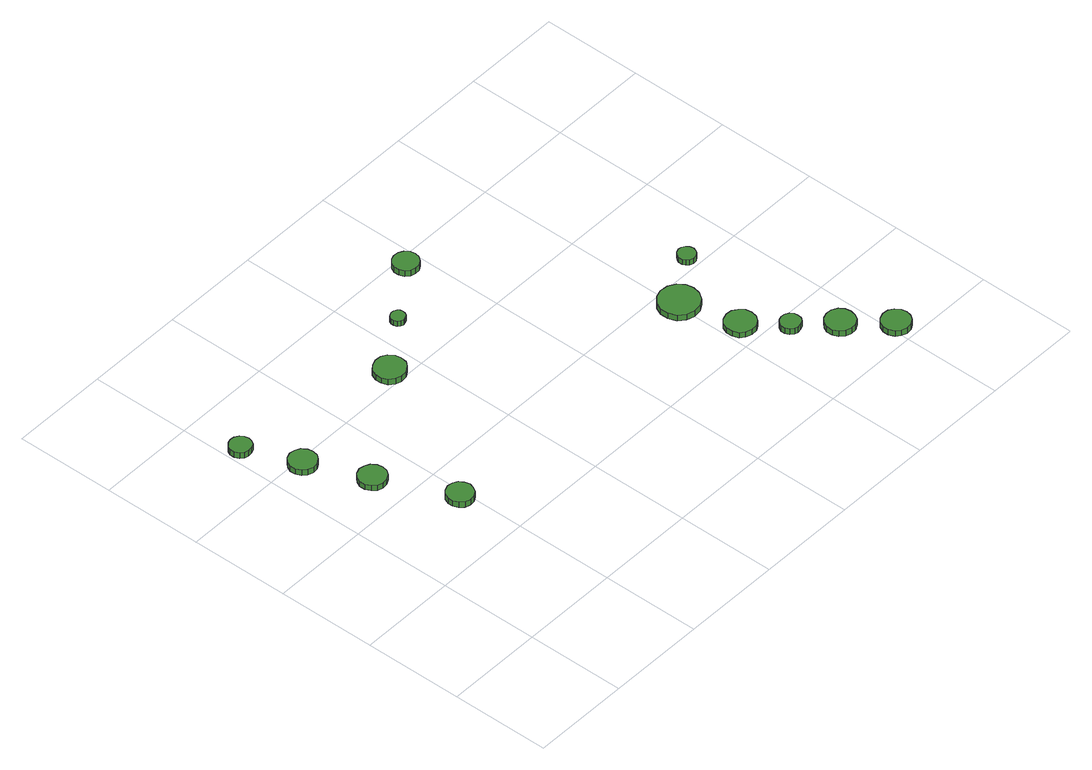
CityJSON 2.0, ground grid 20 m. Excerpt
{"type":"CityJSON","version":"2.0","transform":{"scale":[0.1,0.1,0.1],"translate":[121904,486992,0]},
"CityObjects":{
"tree1":{"type":"SolitaryVegetationObject","attributes":{"function":"something"},"geometry":[{"type":"MultiSurface","lod":"1","boundaries":[[[0,1,2,3,4,5,6,7,8,9,10,11,12,13,14]],[[15,16,17,18,19,20,21,22,23,24,25,26,27,28,29]],[[0,29,28,1]],[[1,28,27,2]],[[2,27,26,3]],[[3,26,25,4]],[[4,25,24,5]],[[5,24,23,6]],[[6,23,22,7]],[[7,22,21,8]],[[8,21,20,9]],[[9,20,19,10]],[[10,19,18,11]],[[11,18,17,12]],[[12,17,16,13]],[[13,16,15,14]],[[14,15,29,0]]]}]},
"tree2":{"type":"SolitaryVegetationObject","attributes":{"function":"something"},"geometry":[{"type":"MultiSurface","lod":"1","boundaries":[[[30,31,32,33,34,35,36,37,38,39,40,41,42,43,44]],[[45,46,47,48,49,50,51,52,53,54,55,56,57,58,59]],[[30,59,58,31]],[[31,58,57,32]],[[32,57,56,33]],[[33,56,55,34]],[[34,55,54,35]],[[35,54,53,36]],[[36,53,52,37]],[[37,52,51,38]],[[38,51,50,39]],[[39,50,49,40]],[[40,49,48,41]],[[41,48,47,42]],[[42,47,46,43]],[[43,46,45,44]],[[44,45,59,30]]]}]},
"tree3":{"type":"SolitaryVegetationObject","attributes":{"function":"something"},"geometry":[{"type":"MultiSurface","lod":"1","boundaries":[[[60,61,62,63,64,65,66,67,68,69,70,71,72,73,74]],[[75,76,77,78,79,80,81,82,83,84,85,86,87,88,89]],[[60,89,88,61]],[[61,88,87,62]],[[62,87,86,63]],[[63,86,85,64]],[[64,85,84,65]],[[65,84,83,66]],[[66,83,82,67]],[[67,82,81,68]],[[68,81,80,69]],[[69,80,79,70]],[[70,79,78,71]],[[71,78,77,72]],[[72,77,76,73]],[[73,76,75,74]],[[74,75,89,60]]]}]},
"tree4":{"type":"SolitaryVegetationObject","attributes":{"function":"something"},"geometry":[{"type":"MultiSurface","lod":"1","boundaries":[[[90,91,92,93,94,95,96,97,98,99,100,101,102,103,104]],[[105,106,107,108,109,110,111,112,113,114,115,116,117,118,119]],[[90,119,118,91]],[[91,118,117,92]],[[92,117,116,93]],[[93,116,115,94]],[[94,115,114,95]],[[95,114,113,96]],[[96,113,112,97]],[[97,112,111,98]],[[98,111,110,99]],[[99,110,109,100]],[[100,109,108,101]],[[101,108,107,102]],[[102,107,106,103]],[[103,106,105,104]],[[104,105,119,90]]]}]},
"tree5":{"type":"SolitaryVegetationObject","attributes":{"function":"something"},"geometry":[{"type":"MultiSurface","lod":"1","boundaries":[[[120,121,122,123,124,125,126,127,128,129,130,131,132,133,134]],[[135,136,137,138,139,140,141,142,143,144,145,146,147,148,149]],[[120,149,148,121]],[[121,148,147,122]],[[122,147,146,123]],[[123,146,145,124]],[[124,145,144,125]],[[125,144,143,126]],[[126,143,142,127]],[[127,142,141,128]],[[128,141,140,129]],[[129,140,139,130]],[[130,139,138,131]],[[131,138,137,132]],[[132,137,136,133]],[[133,136,135,134]],[[134,135,149,120]]]}]},
"tree6":{"type":"SolitaryVegetationObject","attributes":{"function":"something"},"geometry":[{"type":"MultiSurface","lod":"1","boundaries":[[[150,151,152,153,154,155,156,157,158,159,160,161,162,163,164]],[[165,166,167,168,169,170,171,172,173,174,175,176,177,178,179]],[[150,179,178,151]],[[151,178,177,152]],[[152,177,176,153]],[[153,176,175,154]],[[154,175,174,155]],[[155,174,173,156]],[[156,173,172,157]],[[157,172,171,158]],[[158,171,170,159]],[[159,170,169,160]],[[160,169,168,161]],[[161,168,167,162]],[[162,167,166,163]],[[163,166,165,164]],[[164,165,179,150]]]}]},
"tree7":{"type":"SolitaryVegetationObject","attributes":{"function":"something"},"geometry":[{"type":"MultiSurface","lod":"1","boundaries":[[[180,181,182,183,184,185,186,187,188,189,190,191,192,193,194]],[[195,196,197,198,199,200,201,202,203,204,205,206,207,208,209]],[[180,209,208,181]],[[181,208,207,182]],[[182,207,206,183]],[[183,206,205,184]],[[184,205,204,185]],[[185,204,203,186]],[[186,203,202,187]],[[187,202,201,188]],[[188,201,200,189]],[[189,200,199,190]],[[190,199,198,191]],[[191,198,197,192]],[[192,197,196,193]],[[193,196,195,194]],[[194,195,209,180]]]}]},
"tree8":{"type":"SolitaryVegetationObject","attributes":{"function":"something"},"geometry":[{"type":"MultiSurface","lod":"1","boundaries":[[[210,211,212,213,214,215,216,217,218,219,220,221,222,223,224]],[[225,226,227,228,229,230,231,232,233,234,235,236,237,238,239]],[[210,239,238,211]],[[211,238,237,212]],[[212,237,236,213]],[[213,236,235,214]],[[214,235,234,215]],[[215,234,233,216]],[[216,233,232,217]],[[217,232,231,218]],[[218,231,230,219]],[[219,230,229,220]],[[220,229,228,221]],[[221,228,227,222]],[[222,227,226,223]],[[223,226,225,224]],[[224,225,239,210]]]}]},
"tree9":{"type":"SolitaryVegetationObject","attributes":{"function":"something"},"geometry":[{"type":"MultiSurface","lod":"1","boundaries":[[[240,241,242,243,244,245,246,247,248,249,250,251,252,253,254]],[[255,256,257,258,259,260,261,262,263,264,265,266,267,268,269]],[[240,269,268,241]],[[241,268,267,242]],[[242,267,266,243]],[[243,266,265,244]],[[244,265,264,245]],[[245,264,263,246]],[[246,263,262,247]],[[247,262,261,248]],[[248,261,260,249]],[[249,260,259,250]],[[250,259,258,251]],[[251,258,257,252]],[[252,257,256,253]],[[253,256,255,254]],[[254,255,269,240]]]}]},
"tree10":{"type":"SolitaryVegetationObject","attributes":{"function":"something"},"geometry":[{"type":"MultiSurface","lod":"1","boundaries":[[[270,271,272,273,274,275,276,277,278,279,280,281,282,283,284]],[[285,286,287,288,289,290,291,292,293,294,295,296,297,298,299]],[[270,299,298,271]],[[271,298,297,272]],[[272,297,296,273]],[[273,296,295,274]],[[274,295,294,275]],[[275,294,293,276]],[[276,293,292,277]],[[277,292,291,278]],[[278,291,290,279]],[[279,290,289,280]],[[280,289,288,281]],[[281,288,287,282]],[[282,287,286,283]],[[283,286,285,284]],[[284,285,299,270]]]}]},
"tree11":{"type":"SolitaryVegetationObject","attributes":{"function":"something"},"geometry":[{"type":"MultiSurface","lod":"1","boundaries":[[[300,301,302,303,304,305,306,307,308,309,310,311,312,313,314]],[[315,316,317,318,319,320,321,322,323,324,325,326,327,328,329]],[[300,329,328,301]],[[301,328,327,302]],[[302,327,326,303]],[[303,326,325,304]],[[304,325,324,305]],[[305,324,323,306]],[[306,323,322,307]],[[307,322,321,308]],[[308,321,320,309]],[[309,320,319,310]],[[310,319,318,311]],[[311,318,317,312]],[[312,317,316,313]],[[313,316,315,314]],[[314,315,329,300]]]}]},
"tree12":{"type":"SolitaryVegetationObject","attributes":{"function":"something"},"geometry":[{"type":"MultiSurface","lod":"1","boundaries":[[[330,331,332,333,334,335,336,337,338,339,340,341,342,343,344]],[[345,346,347,348,349,350,351,352,353,354,355,356,357,358,359]],[[330,359,358,331]],[[331,358,357,332]],[[332,357,356,333]],[[333,356,355,334]],[[334,355,354,335]],[[335,354,353,336]],[[336,353,352,337]],[[337,352,351,338]],[[338,351,350,339]],[[339,350,349,340]],[[340,349,348,341]],[[341,348,347,342]],[[342,347,346,343]],[[343,346,345,344]],[[344,345,359,330]]]}]},
"tree13":{"type":"SolitaryVegetationObject","attributes":{"function":"something"},"geometry":[{"type":"MultiSurface","lod":"1","boundaries":[[[360,361,362,363,364,365,366,367,368,369,370,371,372,373,374]],[[375,376,377,378,379,380,381,382,383,384,385,386,387,388,389]],[[360,389,388,361]],[[361,388,387,362]],[[362,387,386,363]],[[363,386,385,364]],[[364,385,384,365]],[[365,384,383,366]],[[366,383,382,367]],[[367,382,381,368]],[[368,381,380,369]],[[369,380,379,370]],[[370,379,378,371]],[[371,378,377,372]],[[372,377,376,373]],[[373,376,375,374]],[[374,375,389,360]]]}]}
},
"vertices":[
[45,690,20],[43,699,20],[38,706,20],[30,711,20],[21,712,20],[13,709,20],[6,703,20],[2,695,20],[2,686,20],[6,677,20],[13,671,20],[21,669,20],[30,670,20],[38,674,20],[43,681,20],[43,681,7],[38,674,7],[30,670,7],[21,669,7],[13,671,7],[6,677,7],[2,686,7],[2,695,7],[6,703,7],[13,709,7],[21,712,7],[30,711,7],[38,706,7],[43,699,7],[45,690,7],
[96,586,16],[94,597,16],[87,607,16],[77,612,16],[66,614,16],[55,610,16],[47,602,16],[42,592,16],[42,581,16],[47,570,16],[55,563,16],[66,559,16],[77,560,16],[87,566,16],[94,575,16],[94,575,3],[87,566,3],[77,560,3],[66,559,3],[55,563,3],[47,570,3],[42,581,3],[42,592,3],[47,602,3],[55,610,3],[66,614,3],[77,612,3],[87,607,3],[94,597,3],[96,586,3],
[147,470,14],[145,481,14],[138,491,14],[128,496,14],[117,498,14],[106,494,14],[98,486,14],[93,476,14],[93,465,14],[98,454,14],[106,446,14],[117,443,14],[128,444,14],[138,450,14],[145,459,14],[145,459,2],[138,450,2],[128,444,2],[117,443,2],[106,446,2],[98,454,2],[93,465,2],[93,476,2],[98,486,2],[106,494,2],[117,498,2],[128,496,2],[138,491,2],[145,481,2],[147,470,2],
[213,326,15],[210,337,15],[204,346,15],[195,351,15],[184,353,15],[173,349,15],[165,342,15],[161,332,15],[161,321,15],[165,311,15],[173,303,15],[184,300,15],[195,301,15],[204,307,15],[210,316,15],[210,316,2],[204,307,2],[195,301,2],[184,300,2],[173,303,2],[165,311,2],[161,321,2],[161,332,2],[165,342,2],[173,349,2],[184,353,2],[195,351,2],[204,346,2],[210,337,2],[213,326,2],
[375,625,17],[373,637,17],[365,648,17],[354,654,17],[341,655,17],[329,651,17],[319,643,17],[314,631,17],[314,618,17],[319,606,17],[329,598,17],[341,594,17],[354,595,17],[365,602,17],[373,612,17],[373,612,4],[365,602,4],[354,595,4],[341,594,4],[329,598,4],[319,606,4],[314,618,4],[314,631,4],[319,643,4],[329,651,4],[341,655,4],[354,654,4],[365,648,4],[373,637,4],[375,625,4],
[468,701,15],[467,707,15],[464,711,15],[458,714,15],[452,715,15],[447,713,15],[442,709,15],[440,704,15],[440,698,15],[442,692,15],[447,688,15],[452,686,15],[458,687,15],[464,690,15],[467,695,15],[467,695,3],[464,690,3],[458,687,3],[452,686,3],[447,688,3],[442,692,3],[440,698,3],[440,704,3],[442,709,3],[447,713,3],[452,715,3],[458,714,3],[464,711,3],[467,707,3],[468,701,3],
[593,781,15],[591,791,15],[584,800,15],[575,805,15],[565,806,15],[555,803,15],[547,796,15],[543,786,15],[543,776,15],[547,766,15],[555,759,15],[565,756,15],[575,757,15],[584,762,15],[591,771,15],[591,771,2],[584,762,2],[575,757,2],[565,756,2],[555,759,2],[547,766,2],[543,776,2],[543,786,2],[547,796,2],[555,803,2],[565,806,2],[575,805,2],[584,800,2],[591,791,2],[593,781,2],
[864,242,14],[862,254,14],[854,264,14],[844,271,14],[831,272,14],[819,268,14],[810,260,14],[805,248,14],[805,236,14],[810,224,14],[819,216,14],[831,212,14],[844,213,14],[854,219,14],[862,230,14],[862,230,2],[854,219,2],[844,213,2],[831,212,2],[819,216,2],[810,224,2],[805,236,2],[805,248,2],[810,260,2],[819,268,2],[831,272,2],[844,271,2],[854,264,2],[862,254,2],[864,242,2],
[844,358,15],[841,374,15],[831,387,15],[817,395,15],[800,397,15],[785,392,15],[772,381,15],[766,366,15],[766,350,15],[772,334,15],[785,323,15],[800,318,15],[817,320,15],[831,328,15],[841,342,15],[841,342,2],[831,328,2],[817,320,2],[800,318,2],[785,323,2],[772,334,2],[766,350,2],[766,366,2],[772,381,2],[785,392,2],[800,397,2],[817,395,2],[831,387,2],[841,374,2],[844,358,2],
[911,176,14],[910,184,14],[905,191,14],[897,195,14],[889,196,14],[881,193,14],[875,188,14],[871,180,14],[871,172,14],[875,164,14],[881,158,14],[889,156,14],[897,157,14],[905,161,14],[910,168,14],[910,168,1],[905,161,1],[897,157,1],[889,156,1],[881,158,1],[875,164,1],[871,172,1],[871,180,1],[875,188,1],[881,193,1],[889,196,1],[897,195,1],[905,191,1],[910,184,1],[911,176,1],
[978,112,15],[976,124,15],[969,134,15],[958,140,15],[946,141,15],[935,137,15],[926,129,15],[921,118,15],[921,106,15],[926,95,15],[935,87,15],[946,83,15],[958,84,15],[969,90,15],[976,100,15],[976,100,2],[969,90,2],[958,84,2],[946,83,2],[935,87,2],[926,95,2],[921,106,2],[921,118,2],[926,129,2],[935,137,2],[946,141,2],[958,140,2],[969,134,2],[976,124,2],[978,112,2],
[1039,37,17],[1037,48,17],[1030,58,17],[1020,64,17],[1008,65,17],[997,61,17],[989,54,17],[984,43,17],[984,31,17],[989,20,17],[997,13,17],[1008,9,17],[1020,10,17],[1030,16,17],[1037,26,17],[1037,26,4],[1030,16,4],[1020,10,4],[1008,9,4],[997,13,4],[989,20,4],[984,31,4],[984,43,4],[989,54,4],[997,61,4],[1008,65,4],[1020,64,4],[1030,58,4],[1037,48,4],[1039,37,4],
[921,425,14],[919,432,14],[915,438,14],[908,442,14],[901,443,14],[894,440,14],[889,435,14],[886,429,14],[886,421,14],[889,415,14],[894,410,14],[901,407,14],[908,408,14],[915,412,14],[919,418,14],[919,418,2],[915,412,2],[908,408,2],[901,407,2],[894,410,2],[889,415,2],[886,421,2],[886,429,2],[889,435,2],[894,440,2],[901,443,2],[908,442,2],[915,438,2],[919,432,2],[921,425,2]
]}
